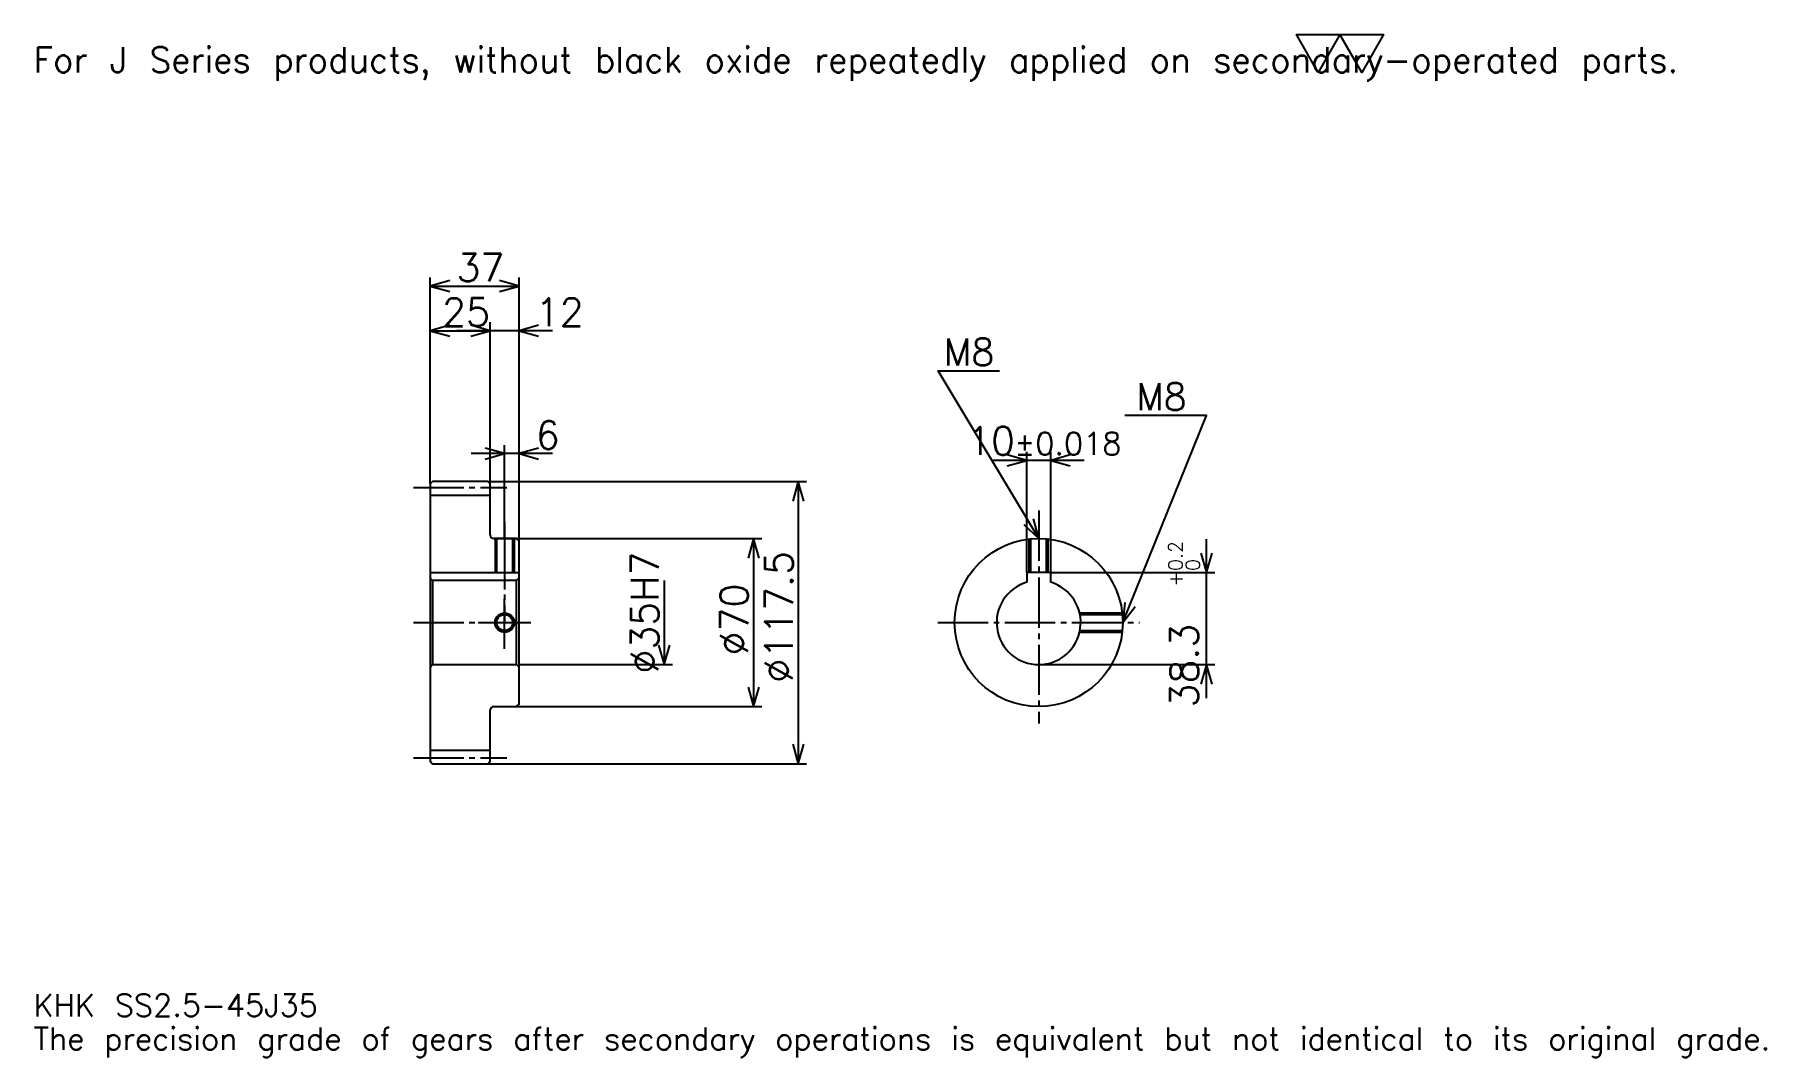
# Model space of a CAD drawing. Extents: x 24 to 745, y 9 to 434.
import ezdxf

# ---------------------------------------------------------------- set-up
doc = ezdxf.new("R2010")
doc.units = 0
doc.linetypes.add('DASHDOT', pattern=[27.913044, 20.934783, -2.326087, 2.326087, -2.326087])
doc.layers.get('0').update_dxf_attribs({"linetype": 'CONTINUOUS'})
doc.layers.add('DASHDOT', color=6, linetype='DASHDOT')
doc.styles.add('KANJI', font='TXT', dxfattribs={"bigfont": 'BIGFONT'})

msp = doc.modelspace()

# ---------------------------------------------------------------- linework, layer by layer
at = {"color": 5}
for p, q in [((188.413055, 248.32608), (188.413055, 333.228271)), ((225.413055, 248.32608), (225.413055, 333.228271)), ((188.413055, 329.739136), (225.413055, 329.739136)), ((188.413055, 311.130432), (213.413055, 311.130432)), ((239.369568, 311.130432), (199.456528, 311.130432)), ((213.413055, 248.32608), (213.413055, 314.619568)), ((239.369568, 259.956512), (205.456528, 259.956512)), ((219.413055, 248.32608), (219.413055, 263.445648)), ((436.847839, 210.376083), (436.847839, 260.630432)), ((446.847839, 210.376083), (446.847839, 260.630432)), ((460.804352, 257.141296), (422.891296, 257.141296)), ((188.413055, 247.32608), (188.413055, 248.32608)), ((212.413055, 248.32608), (225.413055, 248.32608)), ((213.413055, 247.32608), (213.413055, 248.32608)), ((219.413055, 224.57608), (219.413055, 248.32608)), ((219.413055, 224.57608), (219.413055, 248.32608)), ((225.413055, 248.32608), (345.206543, 248.32608)), ((225.413055, 223.57608), (225.413055, 248.32608)), ((341.717407, 248.32608), (341.717407, 130.82608)), ((214.913055, 224.57608), (225.413055, 224.57608)), ((225.413055, 224.57608), (326.597839, 224.57608)), ((323.108704, 224.57608), (323.108704, 154.57608)), ((511.739136, 158.119553), (511.739136, 224.332596)), ((446.847839, 210.376083), (515.228271, 210.376083)), ((285.891296, 207.07608), (285.891296, 172.07608)), ((225.413055, 172.07608), (289.380432, 172.07608)), ((441.847839, 172.07608), (515.228271, 172.07608)), ((214.913055, 154.57608), (225.413055, 154.57608)), ((225.413055, 154.57608), (326.597839, 154.57608)), ((212.413055, 130.82608), (225.413055, 130.82608)), ((225.413055, 130.82608), (345.206543, 130.82608))]:
    msp.add_line(p, q, dxfattribs=at)
at = {"color": 4}
for p, q in [((188.413055, 242.70108), (213.413055, 242.70108)), ((188.413055, 210.376083), (225.413055, 210.376083)), ((189.413055, 207.07608), (189.413055, 172.07608)), ((224.413055, 207.07608), (225.413055, 208.07608)), ((224.413055, 172.07608), (225.413055, 171.07608)), ((188.413055, 136.45108), (213.413055, 136.45108))]:
    msp.add_line(p, q, dxfattribs=at)
at = {"color": 7}
msp.add_lwpolyline([(558.260864, 418.695648), (549.189148, 434.419983), (585.476074, 434.419983), (576.404358, 418.695648), (567.332581, 434.419983), (558.260864, 418.695648)], dxfattribs=at)
at = {"color": 5}
for points in [[(196.554352, 332.065186), (188.413055, 329.739136), (196.554352, 327.413025)], [(217.271759, 327.413025), (225.413055, 329.739136), (217.271759, 332.065186)], [(196.554352, 313.456512), (188.413055, 311.130432), (196.554352, 308.804352)], [(205.271759, 308.804352), (213.413055, 311.130432), (205.271759, 313.456512)], [(205.271759, 308.804352), (213.413055, 311.130432), (205.271759, 313.456512)], [(233.554352, 313.456512), (225.413055, 311.130432), (233.554352, 308.804352)], [(441.847839, 224.57608), (399.978271, 294.358704), (425.565247, 294.358704)], [(476.847839, 189.57608), (511.739136, 275.75), (477.778259, 275.75)], [(211.271759, 257.630432), (219.413055, 259.956512), (211.271759, 262.282593)], [(233.554352, 262.282593), (225.413055, 259.956512), (233.554352, 257.630432)], [(428.706543, 254.815216), (436.847839, 257.141296), (428.706543, 259.467377)], [(454.989136, 259.467377), (446.847839, 257.141296), (454.989136, 254.815216)], [(344.043488, 240.184784), (341.717407, 248.32608), (339.391327, 240.184784)], [(435.664551, 230.360428), (441.847839, 224.57608), (439.653778, 232.753952)], [(325.434784, 216.434784), (323.108704, 224.57608), (320.782623, 216.434784)], [(509.413055, 218.51738), (511.739136, 210.376083), (514.065186, 218.51738)], [(477.747192, 197.99527), (476.847839, 189.57608), (482.059326, 196.249313)], [(283.565216, 180.217377), (285.891296, 172.07608), (288.217407, 180.217377)], [(514.065186, 163.934784), (511.739136, 172.07608), (509.413055, 163.934784)], [(320.782623, 162.717377), (323.108704, 154.57608), (325.434784, 162.717377)], [(339.391327, 138.967377), (341.717407, 130.82608), (344.043488, 138.967377)]]:
    msp.add_lwpolyline(points, dxfattribs=at)
at = {"color": 4}
for points in [[(213.413055, 226.07608), (213.413055, 247.32608), (212.413055, 248.32608), (189.413055, 248.32608), (188.413055, 247.32608), (188.413055, 171.07608)], [(214.913055, 154.57608), (224.413055, 154.57608), (225.413055, 155.57608), (225.413055, 223.57608), (224.413055, 224.57608), (214.913055, 224.57608)], [(215.413055, 224.57608), (215.413055, 210.376083)], [(216.088058, 224.57608), (216.088058, 210.376083)], [(222.738052, 224.57608), (222.738052, 210.376083)], [(223.413055, 224.57608), (223.413055, 210.376083)], [(437.847839, 210.376083), (437.847839, 224.346756)], [(438.522827, 210.376083), (438.522827, 224.417786)], [(445.172852, 210.376083), (445.172852, 224.417786)], [(445.847839, 210.376083), (445.847839, 224.346756)], [(446.847839, 206.346588), (446.847839, 210.376083), (436.847839, 210.376083), (436.847839, 206.346588)], [(188.413055, 171.07608), (189.413055, 172.07608), (224.413055, 172.07608), (224.413055, 207.07608), (189.413055, 207.07608), (188.413055, 208.07608)], [(458.884552, 193.57608), (476.6185, 193.57608)], [(459.029053, 192.901077), (476.689545, 192.901077)], [(458.884552, 185.57608), (476.6185, 185.57608)], [(459.029053, 186.251083), (476.689545, 186.251083)], [(188.413055, 171.07608), (188.413055, 131.82608), (189.413055, 130.82608), (212.413055, 130.82608), (213.413055, 131.82608), (213.413055, 153.07608)]]:
    msp.add_lwpolyline(points, dxfattribs=at)
for centre, radius in [((441.847839, 189.57608), 35), ((219.413055, 189.57608), 3.325)]:
    msp.add_circle(centre, radius, dxfattribs=at)
at = {"color": 7}
msp.add_circle((219.413055, 189.57608), 4, dxfattribs=at)
at = {"color": 4}
for centre, radius, start, end in [((214.913055, 226.07608), 1.5, 180, 270), ((441.847839, 189.57608), 17.5, 106.601549926, 73.398450074), ((214.913055, 153.07608), 1.5, 90, 180)]:
    msp.add_arc(centre, radius, start, end, dxfattribs=at)
at = {"layer": 'DASHDOT', "color": 7}
for p, q in [((181.434799, 245.82608), (220.391312, 245.82608)), ((441.847839, 236.206512), (441.847839, 147.597824)), ((219.413055, 224.57608), (219.413055, 189.57608)), ((181.434799, 189.57608), (232.391312, 189.57608)), ((399.869568, 189.57608), (483.826111, 189.57608)), ((181.434799, 133.32608), (220.391312, 133.32608))]:
    msp.add_line(p, q, dxfattribs=at)
for points in [[(219.413055, 231.554337), (219.413055, 203.397827)], [(219.413055, 178.597824), (219.413055, 200.554337)], [(208.434799, 189.57608), (230.391312, 189.57608)]]:
    msp.add_lwpolyline(points, dxfattribs=at)

# ---------------------------------------------------------------- texts
at = {"color": 7, "style": 'KANJI'}
for s, height, p in [('For J Series products, without black oxide repeatedly applied on secondary-operated parts.', 10.467391, (23.26087, 418.695648)), ('37', 11.630435, (199.353271, 331.599976)), ('25', 11.630435, (193.353271, 312.991302)), ('12', 11.630435, (232.391312, 312.991302)), ('M8', 11.165218, (402.304382, 296.684784)), ('M8', 11.165218, (482.43042, 278.07608)), ('6', 11.630435, (232.391312, 261.817383)), ('10', 11.630435, (412.025085, 259.467377)), ('%%p0.018', 9.304348, (431.679108, 259.467377)), ('KHK SS2.5-45J35', 9.304348, (23.26087, 25.586956)), ('The precision grade of gears after secondary operations is equivalent but not identical to its original grade.', 9.304348, (23.26087, 11.630435))]:
    msp.add_text(s, height=height, dxfattribs=at).set_placement(p)
for s, height, p in [('%%c35H7', 11.630435, (283.565216, 168.35054)), ('%%c117.5', 11.630435, (339.391327, 164.570648)), ('0.2', 5.815217, (501.736969, 211.087708)), ('+', 5.815217, (501.736969, 204.574677)), ('0', 5.815217, (508.947845, 211.087708)), ('%%c70', 11.630435, (320.782623, 175.910324)), ('38.3', 11.630435, (508.25, 154.233551))]:
    msp.add_text(s, height=height, rotation=90, dxfattribs=at).set_placement(p)

doc.saveas('drawing.dxf')
